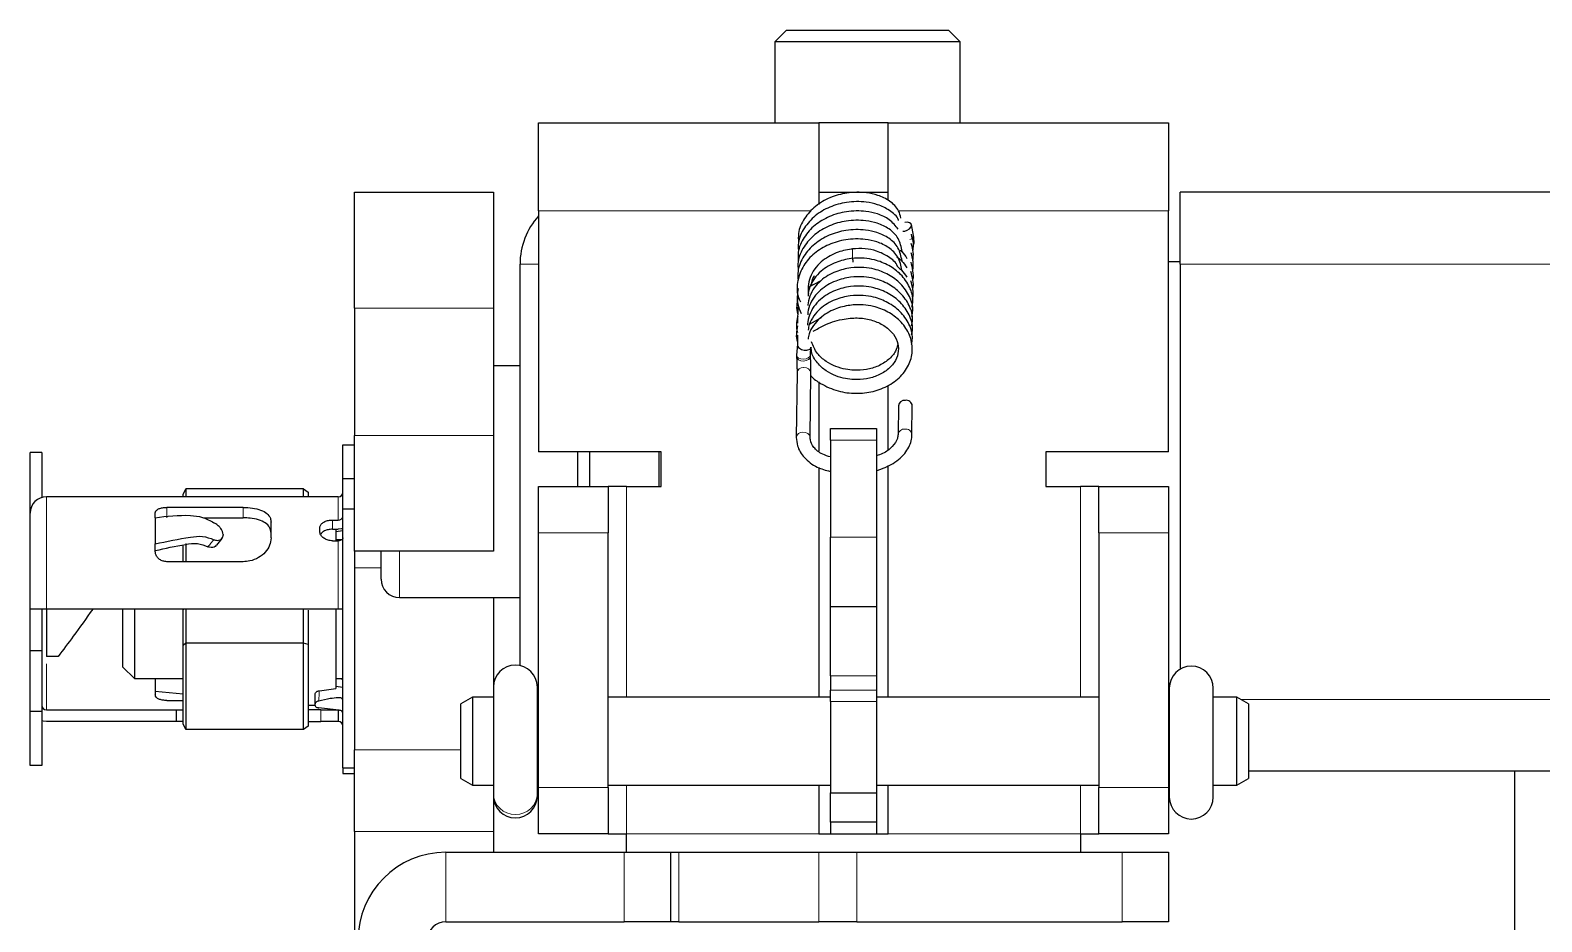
# Model space of a CAD drawing. Header units: millimetres. Extents: x -591 to 844, y -456 to 1988.
# Drawn here: x -506.7 to -441.5, y -410 to -371.5 of the extents above; entities that cross this region are included whole.
import ezdxf

# ---------------------------------------------------------------- set-up
doc = ezdxf.new("R2010")
doc.units = ezdxf.units.MM

msp = doc.modelspace()

# ---------------------------------------------------------------- linework, layer by layer
at = {"color": 7, "linetype": 'Continuous', "lineweight": 25}
for p, q in [((-474.079, -371.533), (-474.579, -372.033)), ((-474.579, -372.033), (-474.579, -375.533)), ((-470.231, -372.033), (-474.579, -372.033)), ((-474.079, -371.533), (-470.275, -371.533)), ((-470.275, -371.533), (-467.079, -371.533)), ((-466.579, -372.033), (-470.231, -372.033)), ((-466.579, -372.033), (-467.079, -371.533)), ((-466.579, -375.533), (-466.579, -372.033)), ((-484.779, -375.533), (-472.679, -375.533)), ((-484.779, -379.333), (-484.779, -375.533)), ((-472.679, -375.533), (-472.679, -379.052)), ((-469.679, -375.533), (-472.679, -375.533)), ((-469.679, -375.533), (-457.579, -375.533)), ((-469.679, -378.875), (-469.679, -375.533)), ((-457.579, -375.533), (-457.579, -379.333)), ((-492.729, -378.533), (-486.729, -378.533)), ((-492.729, -383.533), (-492.729, -378.533)), ((-486.729, -378.533), (-486.729, -383.533)), ((-472.679, -378.533), (-469.679, -378.533)), ((-457.079, -381.633), (-457.079, -378.533)), ((-28.079, -378.533), (-457.079, -378.533)), ((-484.779, -379.333), (-484.779, -389.733)), ((-457.579, -389.733), (-457.579, -379.333)), ((-468.585, -380.392), (-468.68, -379.922)), ((-468.58, -380.47), (-468.585, -380.392)), ((-485.579, -398.97), (-485.579, -381.633)), ((-457.079, -381.533), (-457.579, -381.533)), ((-457.079, -381.633), (-457.079, -399.132)), ((-473.121, -382.634), (-472.603, -382.353)), ((-492.729, -383.533), (-492.729, -389.033)), ((-486.729, -383.533), (-486.729, -389.033)), ((-473.582, -383.496), (-473.595, -384.177)), ((-473.078, -384.222), (-472.562, -383.937)), ((-473.599, -385.095), (-473.64, -385.571)), ((-473.597, -384.704), (-473.603, -385.107)), ((-473.64, -385.571), (-473.635, -385.649)), ((-473.041, -385.537), (-473.014, -385.23)), ((-473.036, -385.616), (-473.041, -385.537)), ((-485.579, -386.033), (-486.729, -386.033)), ((-473.617, -386.331), (-473.65, -389.12)), ((-473.05, -389.127), (-473.017, -386.338)), ((-472.679, -386.721), (-472.679, -389.708)), ((-469.679, -389.636), (-469.679, -386.873)), ((-469.24, -387.749), (-469.254, -388.989)), ((-468.654, -388.996), (-468.64, -387.756)), ((-472.179, -388.733), (-470.179, -388.733)), ((-472.179, -389.233), (-472.179, -388.733)), ((-470.179, -388.733), (-470.179, -389.233)), ((-469.254, -388.977), (-469.254, -388.989)), ((-493.229, -389.433), (-492.729, -389.433)), ((-493.229, -390.9), (-493.229, -389.433)), ((-492.729, -394.033), (-492.729, -389.033)), ((-486.729, -389.033), (-486.729, -394.033)), ((-472.179, -389.233), (-472.179, -393.418)), ((-470.179, -389.233), (-470.179, -393.418)), ((-506.229, -389.775), (-506.729, -389.775)), ((-506.729, -392.383), (-506.729, -389.775)), ((-506.229, -389.775), (-506.229, -391.712)), ((-479.479, -389.733), (-484.779, -389.733)), ((-483.079, -391.233), (-483.079, -389.733)), ((-482.579, -389.733), (-482.579, -391.233)), ((-479.579, -389.733), (-479.579, -391.233)), ((-479.479, -391.233), (-479.479, -389.733)), ((-457.579, -389.733), (-462.879, -389.733)), ((-462.879, -389.733), (-462.879, -391.233)), ((-493.229, -392.211), (-493.229, -390.9)), ((-492.729, -390.9), (-493.229, -390.9)), ((-472.679, -390.419), (-472.679, -400.333)), ((-469.679, -400.333), (-469.679, -390.335)), ((-500.129, -391.587), (-500.013, -391.34)), ((-500.129, -391.683), (-500.129, -391.587)), ((-500.013, -391.34), (-500.013, -391.683)), ((-494.929, -391.34), (-500.013, -391.34)), ((-494.929, -391.683), (-494.929, -391.34)), ((-494.929, -391.34), (-494.729, -391.483)), ((-494.729, -391.483), (-494.729, -391.683)), ((-484.779, -391.233), (-481.779, -391.233)), ((-484.779, -393.233), (-484.779, -391.233)), ((-481.779, -391.233), (-481.779, -393.233)), ((-480.979, -391.233), (-481.779, -391.233)), ((-480.979, -391.233), (-479.479, -391.233)), ((-462.879, -391.233), (-461.379, -391.233)), ((-460.579, -391.233), (-461.379, -391.233)), ((-460.579, -393.233), (-460.579, -391.233)), ((-460.579, -391.233), (-457.579, -391.233)), ((-457.579, -391.233), (-457.579, -393.233)), ((-500.429, -391.683), (-506.029, -391.683)), ((-497.529, -392.138), (-500.829, -392.138)), ((-493.429, -391.683), (-500.429, -391.683)), ((-493.229, -403.391), (-493.229, -392.211)), ((-492.729, -392.211), (-493.229, -392.211)), ((-506.729, -396.533), (-506.729, -392.383)), ((-501.329, -392.585), (-501.329, -392.372)), ((-501.329, -392.585), (-501.329, -393.716)), ((-499.248, -392.591), (-497.529, -392.591)), ((-496.329, -393.46), (-496.329, -392.781)), ((-493.679, -392.685), (-493.429, -392.685)), ((-498.678, -393.772), (-498.446, -393.478)), ((-498.402, -393.312), (-498.402, -393.341)), ((-494.229, -393.163), (-494.229, -393.045)), ((-493.679, -393.082), (-493.429, -393.082)), ((-493.679, -393.581), (-493.429, -393.581)), ((-493.529, -393.082), (-493.529, -393.581)), ((-493.229, -393.157), (-493.529, -393.2)), ((-493.27, -393.533), (-493.529, -393.533)), ((-484.779, -404.233), (-484.779, -393.233)), ((-481.779, -404.233), (-481.779, -393.233)), ((-472.179, -396.418), (-472.179, -393.418)), ((-470.179, -393.418), (-470.179, -396.418)), ((-460.579, -393.233), (-460.579, -404.233)), ((-457.579, -393.233), (-457.579, -404.233)), ((-501.329, -394.041), (-501.329, -393.716)), ((-500.129, -394.484), (-500.129, -393.754)), ((-500.013, -393.693), (-500.013, -394.484)), ((-498.719, -393.816), (-498.681, -393.769)), ((-486.729, -394.033), (-492.729, -394.033)), ((-492.729, -394.033), (-492.729, -394.746)), ((-491.579, -395.233), (-491.579, -394.033)), ((-497.529, -394.484), (-500.829, -394.484)), ((-492.729, -394.746), (-492.729, -402.604)), ((-490.779, -396.033), (-485.579, -396.033)), ((-486.729, -396.033), (-486.729, -399.838)), ((-506.029, -396.533), (-506.729, -396.533)), ((-506.729, -398.339), (-506.729, -396.533)), ((-506.229, -396.533), (-506.229, -398.339)), ((-504.029, -396.533), (-506.029, -396.533)), ((-493.429, -396.533), (-504.029, -396.533)), ((-502.729, -399.033), (-502.729, -396.533)), ((-502.229, -396.533), (-502.229, -399.533)), ((-500.1, -396.533), (-500.129, -396.562)), ((-500.129, -398.102), (-500.129, -396.562)), ((-500.013, -396.533), (-500.013, -398.002)), ((-494.929, -398.002), (-494.929, -396.533)), ((-494.729, -396.58), (-494.729, -398.06)), ((-493.529, -396.533), (-493.529, -399.956)), ((-493.229, -396.533), (-493.429, -396.533)), ((-472.179, -396.418), (-470.179, -396.418)), ((-472.179, -399.418), (-472.179, -396.418)), ((-470.179, -396.418), (-470.179, -399.418)), ((-500.013, -398.002), (-500.129, -398.102)), ((-500.129, -401.479), (-500.129, -398.102)), ((-500.013, -398.002), (-500.013, -401.726)), ((-494.929, -398.002), (-500.013, -398.002)), ((-494.929, -401.726), (-494.929, -398.002)), ((-494.729, -398.06), (-494.929, -398.002)), ((-494.729, -398.06), (-494.729, -401.584)), ((-506.229, -398.339), (-506.729, -398.339)), ((-506.729, -400.949), (-506.729, -398.339)), ((-506.229, -398.339), (-506.229, -400.949)), ((-505.529, -398.583), (-506.029, -398.583)), ((-502.729, -399.033), (-502.229, -399.533)), ((-472.179, -399.418), (-472.179, -400.035)), ((-470.179, -399.418), (-470.179, -400.035)), ((-502.229, -399.533), (-500.129, -399.533)), ((-501.329, -399.533), (-501.329, -400.074)), ((-501.329, -400.074), (-501.329, -400.238)), ((-501.329, -400.074), (-500.129, -400.193)), ((-494.243, -400.056), (-493.529, -399.956)), ((-493.529, -399.533), (-493.229, -399.533)), ((-493.229, -399.91), (-493.529, -399.867)), ((-486.731, -399.898), (-486.731, -404.49)), ((-484.831, -404.49), (-484.831, -399.898)), ((-472.179, -400.517), (-472.179, -400.035)), ((-470.179, -400.035), (-470.179, -400.517)), ((-457.541, -399.947), (-457.541, -404.647)), ((-455.641, -404.647), (-455.641, -399.947)), ((-500.829, -400.476), (-500.129, -400.476)), ((-494.729, -400.683), (-494.429, -400.683)), ((-494.429, -400.696), (-494.429, -400.621)), ((-487.629, -400.333), (-488.129, -400.622)), ((-488.129, -403.845), (-488.129, -400.622)), ((-486.731, -400.333), (-487.629, -400.333)), ((-487.629, -400.333), (-487.629, -404.133)), ((-484.779, -400.333), (-484.831, -400.333)), ((-472.179, -400.333), (-481.779, -400.333)), ((-472.179, -400.517), (-472.179, -404.459)), ((-460.579, -400.333), (-470.179, -400.333)), ((-470.179, -400.517), (-470.179, -404.459)), ((-457.541, -400.333), (-457.579, -400.333)), ((-454.629, -400.333), (-455.641, -400.333)), ((-454.129, -400.622), (-454.629, -400.333)), ((-454.629, -402.233), (-454.629, -400.333)), ((-454.129, -400.622), (-454.129, -402.233)), ((-506.729, -403.291), (-506.729, -400.949)), ((-506.229, -400.949), (-506.729, -400.949)), ((-506.229, -400.949), (-506.229, -403.291)), ((-506.029, -400.883), (-500.429, -400.883)), ((-500.429, -401.383), (-506.029, -401.383)), ((-500.429, -400.883), (-500.429, -401.383)), ((-500.429, -400.883), (-500.129, -400.883)), ((-500.129, -401.383), (-500.429, -401.383)), ((-494.179, -400.883), (-494.729, -400.883)), ((-494.729, -401.383), (-494.179, -401.383)), ((-494.179, -400.883), (-493.429, -400.883)), ((-493.429, -401.383), (-494.179, -401.383)), ((-493.429, -400.883), (-493.429, -401.383)), ((-500.013, -401.726), (-500.129, -401.479)), ((-494.929, -401.726), (-500.013, -401.726)), ((-494.729, -401.584), (-494.929, -401.726)), ((-492.729, -406.139), (-492.729, -402.604)), ((-454.629, -404.133), (-454.629, -402.233)), ((-454.129, -402.233), (-454.129, -403.845)), ((-506.229, -403.291), (-506.729, -403.291)), ((-493.229, -403.391), (-492.729, -403.391)), ((-493.229, -403.391), (-493.229, -403.633)), ((-493.229, -403.633), (-492.729, -403.633)), ((-488.129, -403.845), (-487.629, -404.133)), ((-454.629, -404.133), (-454.129, -403.845)), ((-30.929, -403.533), (-454.129, -403.533)), ((-442.629, -403.533), (-442.629, -416.933)), ((-487.629, -404.133), (-486.731, -404.133)), ((-486.731, -404.49), (-486.731, -404.598)), ((-486.729, -404.659), (-486.729, -406.139)), ((-484.831, -404.133), (-484.779, -404.133)), ((-484.831, -404.598), (-484.831, -404.49)), ((-484.779, -406.233), (-484.779, -404.233)), ((-481.779, -404.133), (-472.179, -404.133)), ((-481.779, -404.233), (-481.779, -406.233)), ((-472.679, -404.133), (-472.679, -406.233)), ((-472.179, -404.459), (-470.179, -404.459)), ((-472.179, -405.733), (-472.179, -404.459)), ((-470.179, -404.133), (-460.579, -404.133)), ((-470.179, -404.459), (-470.179, -405.733)), ((-469.679, -406.233), (-469.679, -404.133)), ((-460.579, -406.233), (-460.579, -404.233)), ((-457.579, -404.133), (-457.541, -404.133)), ((-457.579, -404.233), (-457.579, -406.233)), ((-455.641, -404.133), (-454.629, -404.133)), ((-470.179, -405.733), (-472.179, -405.733)), ((-472.179, -405.733), (-472.179, -406.233)), ((-470.179, -405.733), (-470.179, -406.233)), ((-492.729, -406.139), (-492.729, -410.757)), ((-486.729, -406.139), (-486.729, -407.033)), ((-481.779, -406.233), (-484.779, -406.233)), ((-481.779, -406.233), (-480.979, -406.233)), ((-480.979, -407.033), (-480.979, -406.233)), ((-472.679, -406.233), (-472.179, -406.233)), ((-472.179, -406.233), (-470.179, -406.233)), ((-470.179, -406.233), (-469.679, -406.233)), ((-461.379, -406.233), (-461.379, -407.033)), ((-461.379, -406.233), (-460.579, -406.233)), ((-457.579, -406.233), (-460.579, -406.233)), ((-488.779, -407.033), (-481.079, -407.033)), ((-481.079, -407.033), (-479.079, -407.033)), ((-479.079, -407.033), (-479.079, -410.033)), ((-479.079, -407.033), (-478.717, -407.033)), ((-478.717, -407.033), (-472.676, -407.033)), ((-472.676, -407.033), (-471.038, -407.033)), ((-471.038, -407.033), (-459.579, -407.033)), ((-459.579, -407.033), (-457.579, -407.033)), ((-457.579, -407.033), (-457.579, -410.033)), ((-488.779, -410.033), (-481.079, -410.033)), ((-479.079, -410.033), (-481.079, -410.033)), ((-478.717, -410.033), (-479.079, -410.033)), ((-478.717, -410.033), (-472.676, -410.033)), ((-471.038, -410.033), (-472.676, -410.033)), ((-471.038, -410.033), (-459.579, -410.033)), ((-457.579, -410.033), (-459.579, -410.033))]:
    msp.add_line(p, q, dxfattribs=at)
at = {"color": 8, "linetype": 'Continuous', "lineweight": 18}
for p, q in [((-472.992, -379.333), (-484.779, -379.333)), ((-457.579, -379.333), (-469.229, -379.333)), ((-484.779, -381.633), (-485.579, -381.633)), ((-28.079, -381.633), (-457.079, -381.633)), ((-486.729, -383.533), (-492.729, -383.533)), ((-492.729, -389.033), (-486.729, -389.033)), ((-470.179, -389.233), (-472.179, -389.233)), ((-480.979, -400.333), (-480.979, -391.233)), ((-461.379, -391.233), (-461.379, -400.333)), ((-506.029, -391.683), (-506.029, -396.533)), ((-500.829, -392.138), (-500.829, -392.591)), ((-497.529, -392.591), (-497.529, -392.138)), ((-493.429, -392.685), (-493.429, -391.683)), ((-493.679, -392.685), (-493.679, -393.082)), ((-493.429, -396.533), (-493.429, -393.581)), ((-481.779, -393.233), (-484.779, -393.233)), ((-472.179, -393.418), (-470.179, -393.418)), ((-457.579, -393.233), (-460.579, -393.233)), ((-490.779, -394.033), (-490.779, -396.033)), ((-491.579, -394.746), (-492.729, -394.746)), ((-506.029, -398.893), (-506.029, -400.883)), ((-470.179, -399.418), (-472.179, -399.418)), ((-472.179, -400.035), (-470.179, -400.035)), ((-470.179, -400.517), (-472.179, -400.517)), ((-30.602, -400.433), (-454.456, -400.433)), ((-494.179, -401.383), (-494.179, -400.883)), ((-492.729, -402.604), (-488.129, -402.604)), ((-484.779, -404.233), (-481.779, -404.233)), ((-480.979, -406.233), (-480.979, -404.133)), ((-461.379, -404.133), (-461.379, -406.233)), ((-460.579, -404.233), (-457.579, -404.233)), ((-486.729, -406.139), (-492.729, -406.139)), ((-472.679, -406.233), (-480.979, -406.233)), ((-461.379, -406.233), (-469.679, -406.233)), ((-488.779, -410.033), (-488.779, -407.033)), ((-481.079, -410.033), (-481.079, -407.033)), ((-478.717, -407.033), (-478.717, -410.033)), ((-472.676, -410.033), (-472.676, -407.033)), ((-471.038, -407.033), (-471.038, -410.033)), ((-459.579, -410.033), (-459.579, -407.033))]:
    msp.add_line(p, q, dxfattribs=at)
at = {"color": 7, "linetype": 'Continuous', "lineweight": 25, "flags": 128}
for points in [[(-469.053, -380.215), (-468.965, -380.208), (-468.855, -380.17), (-468.76, -380.11), (-468.697, -380.036), (-468.674, -379.96), (-468.695, -379.894), (-468.757, -379.847), (-468.851, -379.827), (-468.961, -379.836), (-468.961, -379.836)], [(-493.229, -393.059), (-493.292, -393.071), (-493.429, -393.082)], [(-493.229, -393.459), (-493.233, -393.483), (-493.244, -393.506), (-493.263, -393.527), (-493.287, -393.545), (-493.318, -393.56), (-493.352, -393.571), (-493.39, -393.578), (-493.429, -393.581)], [(-506.029, -401.383), (-506.165, -401.37), (-506.229, -401.354)]]:
    msp.add_lwpolyline(points, dxfattribs=at)
at = {"color": 8, "linetype": 'Continuous', "lineweight": 18, "flags": 128}
for points in [[(-473.64, -385.571), (-473.618, -385.633), (-473.554, -385.692), (-473.457, -385.729), (-473.342, -385.74)], [(-473.635, -385.649), (-473.613, -385.712), (-473.549, -385.77), (-473.452, -385.807), (-473.338, -385.818)], [(-473.342, -385.74), (-473.227, -385.722), (-473.13, -385.679), (-473.064, -385.617), (-473.04, -385.545), (-473.041, -385.538)], [(-473.338, -385.818), (-473.223, -385.801), (-473.125, -385.757), (-473.06, -385.695), (-473.036, -385.623), (-473.036, -385.616)], [(-473.331, -386.099), (-473.215, -386.113), (-473.115, -386.162), (-473.046, -386.236), (-473.018, -386.325), (-473.017, -386.338)], [(-473.363, -388.888), (-473.247, -388.903), (-473.147, -388.951), (-473.078, -389.025), (-473.05, -389.115), (-473.05, -389.125)]]:
    msp.add_lwpolyline(points, dxfattribs=at)
at = {"color": 7, "linetype": 'Continuous', "lineweight": 25}
for centre, radius, start, end in [((-482.479, -381.633), 3.1, 137.89655, 180), ((-470.172, -381.374), 1.046, 179.97298, 189.73536), ((-468.974, -387.785), 0.269, 85.56913, 172.30264), ((-468.911, -387.787), 0.273, 6.61508, 98.74019), ((-493.429, -391.483), 0.2, 270, 0), ((-506.029, -392.383), 0.7, 90, 180), ((-493.41, -392.503), 0.183, 264.18756, 352.66613), ((-490.779, -395.233), 0.8, 180, 270), ((-485.781, -399.898), 0.95, 0, 180), ((-456.591, -399.947), 0.95, 0, 180), ((-493.328, -399.614), 0.0996, 3.92792, 54.46683), ((-506.029, -400.683), 0.2, 180, 270), ((-493.429, -401.583), 0.2, 0, 90), ((-485.781, -404.598), 0.95, 180, 0), ((-456.591, -404.647), 0.95, 180, 0), ((-488.779, -410.833), 3.8, 90, 180), ((-488.779, -410.833), 0.8, 90, 180)]:
    msp.add_arc(centre, radius, start, end, dxfattribs=at)
at = {"color": 8, "linetype": 'Continuous', "lineweight": 18}
for centre, radius, start, end in [((-468.778, -380.377), 0.194, 281.16678, 355.78028), ((-468.727, -380.473), 0.147, 305.37952, 0.99151), ((-465.429, -381.068), 5.797, 179.23853, 183.01816), ((-473.351, -386.367), 0.269, 85.56913, 172.30264), ((-473.384, -389.156), 0.269, 85.57069, 172.28471), ((-468.987, -389.028), 0.272, 85.84851, 169.10635), ((-468.926, -389.027), 0.273, 6.62516, 98.73922), ((-485.802, -404.468), 0.929, 181.38421, 271.32035), ((-485.759, -404.468), 0.929, 268.67965, 358.61579)]:
    msp.add_arc(centre, radius, start, end, dxfattribs=at)
at = {"color": 7, "linetype": 'Continuous', "lineweight": 25}
for points, knots in [([(-469.133, -379.651), (-469.157, -379.541), (-469.222, -379.248), (-469.585, -378.906), (-470.084, -378.656), (-470.715, -378.518), (-471.446, -378.527), (-472.21, -378.74), (-472.853, -379.121), (-473.328, -379.656), (-473.583, -380.212), (-473.561, -380.572), (-473.553, -380.705)], [0, 0, 0, 0, 0.063333, 0.16851, 0.262688, 0.342003, 0.46736, 0.58109, 0.694609, 0.810179, 0.930447, 1, 1, 1, 1]), ([(-469.23, -379.754), (-469.232, -379.747), (-469.287, -379.561), (-469.603, -379.311), (-470.091, -379.057), (-470.726, -378.921), (-471.456, -378.931), (-472.219, -379.145), (-472.862, -379.527), (-473.333, -380.063), (-473.582, -380.593), (-473.563, -380.927), (-473.558, -381.033)], [0, 0, 0, 0, 0.004993, 0.1184, 0.219918, 0.305422, 0.440621, 0.56324, 0.685592, 0.810243, 0.939925, 1, 1, 1, 1]), ([(-469.078, -381.087), (-469.118, -380.893), (-469.195, -380.515), (-469.607, -380.106), (-470.112, -379.861), (-470.744, -379.725), (-471.476, -379.738), (-472.238, -379.955), (-472.878, -380.339), (-473.349, -380.876), (-473.599, -381.431), (-473.575, -381.789), (-473.567, -381.919)], [0, 0, 0, 0, 0.105289, 0.205903, 0.295917, 0.37175, 0.491758, 0.600525, 0.708989, 0.819647, 0.934706, 1, 1, 1, 1]), ([(-469.248, -380.127), (-469.365, -379.98), (-469.588, -379.699), (-470.106, -379.46), (-470.733, -379.322), (-471.466, -379.335), (-472.228, -379.55), (-472.87, -379.933), (-473.342, -380.469), (-473.594, -381.025), (-473.571, -381.383), (-473.562, -381.514)], [0, 0, 0, 0, 0.111414, 0.212113, 0.296936, 0.431116, 0.552769, 0.67412, 0.797839, 0.926514, 1, 1, 1, 1]), ([(-469.083, -381.49), (-469.123, -381.295), (-469.202, -380.916), (-469.615, -380.507), (-470.122, -380.262), (-470.754, -380.127), (-471.486, -380.142), (-472.247, -380.36), (-472.887, -380.745), (-473.356, -381.283), (-473.605, -381.837), (-473.58, -382.194), (-473.571, -382.323)], [0, 0, 0, 0, 0.105884, 0.20648, 0.296453, 0.37226, 0.492276, 0.601015, 0.709415, 0.82009, 0.935131, 1, 1, 1, 1]), ([(-468.605, -381.033), (-468.596, -380.93), (-468.575, -380.697), (-468.643, -380.466), (-468.681, -380.338)], [0, 0, 0, 0, 0.443375, 1, 1, 1, 1]), ([(-468.569, -380.612), (-468.569, -380.612), (-468.569, -380.611), (-468.571, -380.591), (-468.575, -380.546), (-468.578, -380.495), (-468.58, -380.47)], [0, 0, 0, 0, 0.09133, 0.306343, 0.65458, 1, 1, 1, 1]), ([(-469.087, -381.892), (-469.129, -381.697), (-469.209, -381.317), (-469.624, -380.907), (-470.131, -380.664), (-470.763, -380.53), (-471.495, -380.546), (-472.257, -380.765), (-472.892, -381.15), (-473.372, -381.69), (-473.614, -382.334), (-473.643, -382.891), (-473.509, -383.183), (-473.472, -383.264)], [0, 0, 0, 0, 0.097442, 0.189485, 0.271783, 0.341134, 0.450972, 0.550456, 0.6496, 0.750897, 0.856158, 0.95975, 1, 1, 1, 1]), ([(-471.226, -380.989), (-471.242, -380.99), (-471.48, -381.007), (-471.965, -381.137), (-472.511, -381.449), (-472.874, -381.841), (-473.071, -382.207), (-473.154, -382.595), (-473.136, -382.82), (-473.127, -382.933)], [0, 0, 0, 0, 0.015165, 0.21726, 0.450342, 0.58255, 0.720623, 0.859229, 1, 1, 1, 1]), ([(-469.266, -381.754), (-469.269, -381.746), (-469.326, -381.561), (-469.645, -381.313), (-470.137, -381.067), (-470.679, -380.943), (-471.04, -380.964), (-471.223, -380.974)], [0, 0, 0, 0, 0.01249, 0.301593, 0.560015, 0.777814, 1, 1, 1, 1]), ([(-469.161, -381.033), (-469.139, -381.052), (-469.013, -381.157), (-468.935, -381.284), (-468.871, -381.389)], [0, 0, 0, 0, 0.174816, 1, 1, 1, 1]), ([(-468.615, -381.899), (-468.604, -381.773), (-468.581, -381.52), (-468.654, -381.27), (-468.69, -381.144)], [0, 0, 0, 0, 0.4974852, 1, 1, 1, 1]), ([(-468.611, -381.496), (-468.599, -381.371), (-468.576, -381.118), (-468.649, -380.868), (-468.685, -380.741)], [0, 0, 0, 0, 0.492215, 1, 1, 1, 1]), ([(-468.598, -380.822), (-468.593, -380.814), (-468.579, -380.79), (-468.568, -380.753), (-468.561, -380.72), (-468.557, -380.689), (-468.554, -380.66), (-468.554, -380.63), (-468.554, -380.615)], [0, 0, 0, 0, 0.097418, 0.258661, 0.384306, 0.517978, 0.767153, 1, 1, 1, 1]), ([(-468.664, -383.89), (-468.645, -383.81), (-468.58, -383.52), (-468.734, -383.018), (-469.103, -382.479), (-469.644, -382.077), (-470.204, -381.854), (-470.759, -381.765), (-471.326, -381.782), (-471.985, -381.941), (-472.529, -382.26), (-472.891, -382.653), (-473.081, -383.017), (-473.153, -383.292), (-473.148, -383.414), (-473.147, -383.422)], [0, 0, 0, 0, 0.042773, 0.154687, 0.264374, 0.363222, 0.46079, 0.525858, 0.60643, 0.699498, 0.806987, 0.867935, 0.931565, 0.995417, 1, 1, 1, 1]), ([(-468.659, -383.489), (-468.641, -383.409), (-468.575, -383.121), (-468.728, -382.618), (-469.095, -382.079), (-469.635, -381.677), (-470.195, -381.453), (-470.749, -381.362), (-471.316, -381.379), (-471.975, -381.537), (-472.52, -381.855), (-472.883, -382.248), (-473.074, -382.611), (-473.146, -382.887), (-473.142, -383.011), (-473.141, -383.021)], [0, 0, 0, 0, 0.042308, 0.15415, 0.2638, 0.362621, 0.46011, 0.525142, 0.605685, 0.698744, 0.806146, 0.867056, 0.930656, 0.994491, 1, 1, 1, 1]), ([(-469.301, -381.318), (-469.232, -381.373), (-469.054, -381.516), (-468.943, -381.687), (-468.876, -381.792)], [0, 0, 0, 0, 0.391046, 1, 1, 1, 1]), ([(-469.266, -381.754), (-469.212, -381.798), (-469.049, -381.93), (-468.948, -382.089), (-468.881, -382.195)], [0, 0, 0, 0, 0.334031, 1, 1, 1, 1]), ([(-468.619, -382.302), (-468.619, -382.302), (-468.572, -382.181), (-468.602, -381.919), (-468.664, -381.671), (-468.695, -381.547)], [0, 0, 0, 0, 0.000172, 0.502667, 1, 1, 1, 1]), ([(-468.668, -384.292), (-468.65, -384.211), (-468.585, -383.92), (-468.741, -383.417), (-469.111, -382.879), (-469.652, -382.478), (-470.214, -382.256), (-470.769, -382.167), (-471.336, -382.185), (-471.994, -382.346), (-472.537, -382.665), (-472.899, -383.059), (-473.088, -383.423), (-473.16, -383.696), (-473.154, -383.817), (-473.154, -383.823)], [0, 0, 0, 0, 0.043237, 0.155226, 0.264949, 0.363826, 0.461472, 0.526578, 0.607178, 0.700257, 0.807834, 0.868821, 0.932479, 0.996349, 1, 1, 1, 1]), ([(-472.981, -382.558), (-472.981, -382.471), (-472.981, -382.317), (-472.894, -382.181), (-472.856, -382.122)], [0, 0, 0, 0, 0.563743, 1, 1, 1, 1]), ([(-468.642, -383.138), (-468.637, -383.125), (-468.583, -382.992), (-468.61, -382.72), (-468.673, -382.474), (-468.704, -382.353)], [0, 0, 0, 0, 0.051584, 0.533192, 1, 1, 1, 1]), ([(-468.624, -382.702), (-468.624, -382.702), (-468.576, -382.58), (-468.607, -382.32), (-468.669, -382.072), (-468.699, -381.95)], [0, 0, 0, 0, 0.002516, 0.506423, 1, 1, 1, 1]), ([(-473.578, -383.093), (-473.624, -383.323), (-473.671, -383.557), (-473.589, -383.776), (-473.588, -383.779)], [0, 0, 0, 0, 0.985359, 1, 1, 1, 1]), ([(-473.573, -382.69), (-473.604, -382.917), (-473.653, -383.287), (-473.498, -383.635), (-473.438, -383.77)], [0, 0, 0, 0, 0.612736, 1, 1, 1, 1]), ([(-468.673, -384.693), (-468.655, -384.612), (-468.59, -384.32), (-468.747, -383.816), (-469.119, -383.278), (-469.661, -382.879), (-470.223, -382.657), (-470.778, -382.57), (-471.345, -382.589), (-472.004, -382.75), (-472.546, -383.07), (-472.907, -383.465), (-473.096, -383.83), (-473.168, -384.116), (-473.16, -384.247), (-473.158, -384.266)], [0, 0, 0, 0, 0.0433643, 0.1545619, 0.2634749, 0.3616169, 0.4585878, 0.5232278, 0.6032337, 0.6956034, 0.8024385, 0.8629931, 0.9261889, 0.9895827, 1, 1, 1, 1]), ([(-468.677, -385.095), (-468.659, -385.012), (-468.595, -384.72), (-468.753, -384.215), (-469.126, -383.678), (-469.67, -383.279), (-470.232, -383.059), (-470.788, -382.972), (-471.355, -382.992), (-472.013, -383.155), (-472.557, -383.476), (-472.912, -383.87), (-473.093, -384.195), (-473.126, -384.4), (-473.139, -384.481)], [0, 0, 0, 0, 0.04529, 0.16028, 0.272871, 0.374324, 0.474616, 0.541455, 0.624163, 0.719631, 0.830128, 0.892746, 0.958084, 1, 1, 1, 1]), ([(-473.019, -386.453), (-473.014, -386.459), (-472.908, -386.593), (-472.521, -386.846), (-471.878, -387.138), (-471.08, -387.244), (-470.318, -387.158), (-469.618, -386.884), (-469.054, -386.441), (-468.702, -385.868), (-468.598, -385.236), (-468.75, -384.615), (-469.136, -384.078), (-469.678, -383.68), (-470.242, -383.461), (-470.798, -383.375), (-471.365, -383.396), (-472.022, -383.559), (-472.566, -383.882), (-472.919, -384.276), (-473.098, -384.596), (-473.13, -384.795), (-473.142, -384.869)], [0, 0, 0, 0, 0.002052, 0.044802, 0.111657, 0.171853, 0.231635, 0.292253, 0.355355, 0.417763, 0.478389, 0.541427, 0.60313, 0.658728, 0.713717, 0.750355, 0.795682, 0.847989, 0.908576, 0.942903, 0.978714, 1, 1, 1, 1]), ([(-473.592, -384.301), (-473.639, -384.536), (-473.686, -384.773), (-473.602, -384.995), (-473.601, -384.997)], [0, 0, 0, 0, 0.991326, 1, 1, 1, 1]), ([(-473.587, -383.898), (-473.634, -384.132), (-473.681, -384.367), (-473.597, -384.588), (-473.597, -384.591)], [0, 0, 0, 0, 0.989365, 1, 1, 1, 1]), ([(-472.915, -384.534), (-472.767, -384.446), (-472.396, -384.227), (-471.857, -384.04), (-471.342, -383.967), (-470.917, -383.949), (-470.422, -384.02), (-469.904, -384.237), (-469.504, -384.563), (-469.266, -384.961), (-469.213, -385.386), (-469.341, -385.803), (-469.644, -386.172), (-470.088, -386.446), (-470.611, -386.604), (-471.1, -386.635), (-471.549, -386.582), (-471.963, -386.464), (-472.395, -386.242), (-472.774, -385.889), (-473.007, -385.518), (-473, -385.277), (-472.999, -385.215)], [0, 0, 0, 0, 0.055596, 0.140078, 0.172952, 0.200821, 0.255696, 0.31011, 0.365013, 0.421726, 0.477431, 0.531435, 0.587776, 0.643286, 0.693678, 0.74371, 0.77672, 0.816999, 0.86302, 0.916065, 0.978165, 1, 1, 1, 1]), ([(-473.594, -385.096), (-473.597, -385.104), (-473.609, -385.134), (-473.585, -385.195), (-473.523, -385.266), (-473.424, -385.323), (-473.347, -385.34), (-473.308, -385.348)], [0, 0, 0, 0, 0.077645, 0.308234, 0.538823, 0.769411, 1, 1, 1, 1]), ([(-469.278, -385.114), (-469.3, -385.207), (-469.356, -385.442), (-469.646, -385.771), (-470.086, -386.045), (-470.61, -386.201), (-471.099, -386.232), (-471.548, -386.178), (-471.963, -386.06), (-472.39, -385.837), (-472.79, -385.485), (-472.92, -385.167), (-472.99, -384.995)], [0, 0, 0, 0, 0.076825, 0.193273, 0.307965, 0.41208, 0.515503, 0.583722, 0.666946, 0.762009, 0.871666, 1, 1, 1, 1]), ([(-473.635, -385.649), (-473.633, -385.701), (-473.627, -385.804), (-473.621, -385.991), (-473.618, -386.163), (-473.617, -386.274), (-473.617, -386.32), (-473.617, -386.331)], [0, 0, 0, 0, 0.24166, 0.475271, 0.711669, 0.92868, 1, 1, 1, 1]), ([(-473.308, -385.348), (-473.27, -385.351), (-473.192, -385.357), (-473.095, -385.328), (-473.029, -385.281), (-473.02, -385.238), (-473.016, -385.219)], [0, 0, 0, 0, 0.262864, 0.525728, 0.788592, 1, 1, 1, 1]), ([(-473.017, -386.338), (-473.017, -386.291), (-473.017, -386.193), (-473.021, -385.996), (-473.027, -385.789), (-473.033, -385.674), (-473.036, -385.616)], [0, 0, 0, 0, 0.243086, 0.500781, 0.748307, 1, 1, 1, 1]), ([(-469.254, -388.989), (-469.26, -389.047), (-469.276, -389.213), (-469.471, -389.506), (-469.807, -389.783), (-470.092, -389.878), (-470.179, -389.907)], [0, 0, 0, 0, 0.186073, 0.531266, 0.856526, 1, 1, 1, 1]), ([(-470.179, -390.554), (-469.931, -390.462), (-469.411, -390.267), (-468.891, -389.779), (-468.675, -389.32), (-468.658, -389.061), (-468.654, -388.996)], [0, 0, 0, 0, 0.296749, 0.621112, 0.904633, 1, 1, 1, 1]), ([(-473.65, -389.12), (-473.64, -389.241), (-473.614, -389.554), (-473.319, -390.015), (-472.823, -390.405), (-472.375, -390.533), (-472.179, -390.588)], [0, 0, 0, 0, 0.178356, 0.465165, 0.765567, 1, 1, 1, 1]), ([(-472.179, -389.962), (-472.294, -389.926), (-472.607, -389.826), (-472.919, -389.543), (-473.042, -389.298), (-473.048, -389.161), (-473.05, -389.127)], [0, 0, 0, 0, 0.20072, 0.544447, 0.889913, 1, 1, 1, 1]), ([(-501.329, -392.372), (-501.323, -392.344), (-501.312, -392.287), (-501.227, -392.217), (-501.1, -392.167), (-500.96, -392.141), (-500.866, -392.139), (-500.829, -392.138)], [0, 0, 0, 0, 0.2143729, 0.4287785, 0.6425919, 0.8566662, 1, 1, 1, 1]), ([(-497.529, -392.138), (-497.394, -392.143), (-497.124, -392.154), (-496.765, -392.245), (-496.495, -392.394), (-496.35, -392.581), (-496.335, -392.723), (-496.329, -392.781)], [0, 0, 0, 0, 0.2132377, 0.4264897, 0.6391595, 0.8495978, 1, 1, 1, 1]), ([(-501.329, -392.585), (-500.83, -392.522), (-500.159, -392.437), (-499.265, -392.542), (-498.96, -392.714), (-498.805, -392.802)], [0, 0, 0, 0, 0.587693, 0.790818, 1, 1, 1, 1]), ([(-498.402, -393.312), (-498.406, -393.27), (-498.416, -393.187), (-498.491, -393.052), (-498.602, -392.928), (-498.715, -392.846), (-498.784, -392.812), (-498.805, -392.802)], [0, 0, 0, 0, 0.225883, 0.451767, 0.67765, 0.903524, 1, 1, 1, 1]), ([(-496.329, -393.251), (-496.341, -393.165), (-496.365, -392.994), (-496.564, -392.8), (-496.86, -392.668), (-497.199, -392.601), (-497.43, -392.594), (-497.529, -392.591)], [0, 0, 0, 0, 0.212376, 0.424979, 0.633479, 0.843609, 1, 1, 1, 1]), ([(-494.229, -393.045), (-494.223, -393.003), (-494.211, -392.918), (-494.117, -392.811), (-493.978, -392.732), (-493.823, -392.691), (-493.72, -392.687), (-493.679, -392.685)], [0, 0, 0, 0, 0.214305, 0.42865, 0.642279, 0.856223, 1, 1, 1, 1]), ([(-501.329, -393.716), (-500.83, -393.608), (-500.159, -393.463), (-499.265, -393.352), (-498.96, -393.473), (-498.805, -393.535)], [0, 0, 0, 0, 0.587693, 0.790818, 1, 1, 1, 1]), ([(-498.805, -393.535), (-498.756, -393.547), (-498.659, -393.571), (-498.534, -393.551), (-498.444, -393.491), (-498.406, -393.412), (-498.403, -393.357), (-498.402, -393.341)], [0, 0, 0, 0, 0.225867, 0.451734, 0.677598, 0.903479, 1, 1, 1, 1]), ([(-496.329, -393.46), (-496.341, -393.566), (-496.366, -393.779), (-496.566, -394.085), (-496.864, -394.325), (-497.202, -394.462), (-497.432, -394.477), (-497.529, -394.484)], [0, 0, 0, 0, 0.212833, 0.42585, 0.635542, 0.846587, 1, 1, 1, 1]), ([(-493.679, -393.581), (-493.741, -393.576), (-493.864, -393.566), (-494.029, -393.492), (-494.153, -393.384), (-494.219, -393.268), (-494.226, -393.193), (-494.229, -393.163)], [0, 0, 0, 0, 0.214393, 0.428789, 0.643061, 0.856854, 1, 1, 1, 1]), ([(-493.679, -393.082), (-493.741, -393.086), (-493.865, -393.093), (-494.027, -393.152), (-494.141, -393.226), (-494.173, -393.287), (-494.184, -393.309)], [0, 0, 0, 0, 0.2812395, 0.562484, 0.8435271, 1, 1, 1, 1]), ([(-501.329, -394.007), (-500.9, -393.909), (-500.308, -393.775), (-499.494, -393.661), (-499.203, -393.781), (-499.055, -393.842)], [0, 0, 0, 0, 0.5666604, 0.7809048, 1, 1, 1, 1]), ([(-500.829, -394.484), (-500.885, -394.478), (-500.997, -394.468), (-501.147, -394.391), (-501.26, -394.278), (-501.32, -394.154), (-501.326, -394.073), (-501.329, -394.041)], [0, 0, 0, 0, 0.214445, 0.428893, 0.643239, 0.857188, 1, 1, 1, 1]), ([(-498.719, -393.816), (-498.726, -393.821), (-498.761, -393.847), (-498.846, -393.874), (-498.96, -393.87), (-499.032, -393.849), (-499.055, -393.842)], [0, 0, 0, 0, 0.088696, 0.457739, 0.826694, 1, 1, 1, 1]), ([(-506.029, -396.533), (-506.029, -396.928), (-506.029, -397.632), (-506.029, -398.292), (-506.029, -398.583)], [0, 0, 0, 0, 0.559866, 1, 1, 1, 1]), ([(-504.029, -396.533), (-504.309, -396.928), (-504.809, -397.632), (-505.309, -398.292), (-505.529, -398.583)], [0, 0, 0, 0, 0.559911, 1, 1, 1, 1]), ([(-494.429, -400.189), (-494.426, -400.176), (-494.421, -400.15), (-494.388, -400.114), (-494.361, -400.094), (-494.352, -400.088)], [0, 0, 0, 0, 0.4045915, 0.8091756, 1, 1, 1, 1]), ([(-494.352, -400.088), (-494.339, -400.082), (-494.307, -400.068), (-494.267, -400.061), (-494.243, -400.056)], [0, 0, 0, 0, 0.40435, 1, 1, 1, 1]), ([(-500.829, -400.476), (-500.885, -400.473), (-500.997, -400.469), (-501.147, -400.432), (-501.26, -400.374), (-501.32, -400.306), (-501.326, -400.258), (-501.329, -400.238)], [0, 0, 0, 0, 0.214385, 0.428772, 0.643033, 0.856802, 1, 1, 1, 1]), ([(-494.429, -400.621), (-494.429, -400.594), (-494.429, -400.523), (-494.429, -400.409), (-494.429, -400.292), (-494.429, -400.219), (-494.429, -400.189)], [0, 0, 0, 0, 0.190015, 0.497902, 0.793065, 1, 1, 1, 1]), ([(-494.271, -400.502), (-494.295, -400.509), (-494.344, -400.524), (-494.397, -400.558), (-494.425, -400.592), (-494.428, -400.613), (-494.429, -400.621)], [0, 0, 0, 0, 0.266331, 0.548449, 0.829136, 1, 1, 1, 1]), ([(-494.429, -400.696), (-494.426, -400.708), (-494.421, -400.734), (-494.381, -400.765), (-494.327, -400.785), (-494.286, -400.791), (-494.271, -400.794)], [0, 0, 0, 0, 0.266311, 0.549123, 0.829777, 1, 1, 1, 1]), ([(-493.229, -400.511), (-493.23, -400.493), (-493.232, -400.457), (-493.249, -400.409), (-493.287, -400.364), (-493.363, -400.362), (-493.524, -400.365), (-493.837, -400.398), (-494.106, -400.463), (-494.271, -400.502)], [0, 0, 0, 0, 0.052051, 0.100621, 0.143629, 0.208426, 0.277664, 0.558659, 1, 1, 1, 1]), ([(-493.536, -400.883), (-493.615, -400.873), (-493.866, -400.842), (-494.106, -400.813), (-494.271, -400.794)], [0, 0, 0, 0, 0.3134573, 1, 1, 1, 1]), ([(-493.229, -401.071), (-493.23, -401.052), (-493.232, -401.016), (-493.249, -400.966), (-493.286, -400.917), (-493.356, -400.906), (-493.404, -400.9), (-493.429, -400.897)], [0, 0, 0, 0, 0.195302, 0.377541, 0.538909, 0.761383, 1, 1, 1, 1])]:
    msp.add_open_spline(points, degree=3, knots=knots, dxfattribs=at)
at = {"color": 8, "linetype": 'Continuous', "lineweight": 18}
for points, knots in [([(-499.055, -393.842), (-499.035, -393.817), (-498.993, -393.766), (-498.925, -393.683), (-498.863, -393.606), (-498.821, -393.555), (-498.805, -393.535)], [0, 0, 0, 0, 0.246022, 0.497638, 0.810556, 1, 1, 1, 1]), ([(-494.243, -400.056), (-494.245, -400.091), (-494.248, -400.167), (-494.255, -400.288), (-494.263, -400.402), (-494.269, -400.474), (-494.271, -400.502), (-494.271, -400.502)], [0, 0, 0, 0, 0.23003, 0.514952, 0.811013, 0.999883, 1, 1, 1, 1])]:
    msp.add_open_spline(points, degree=3, knots=knots, dxfattribs=at)

doc.saveas('drawing.dxf')
